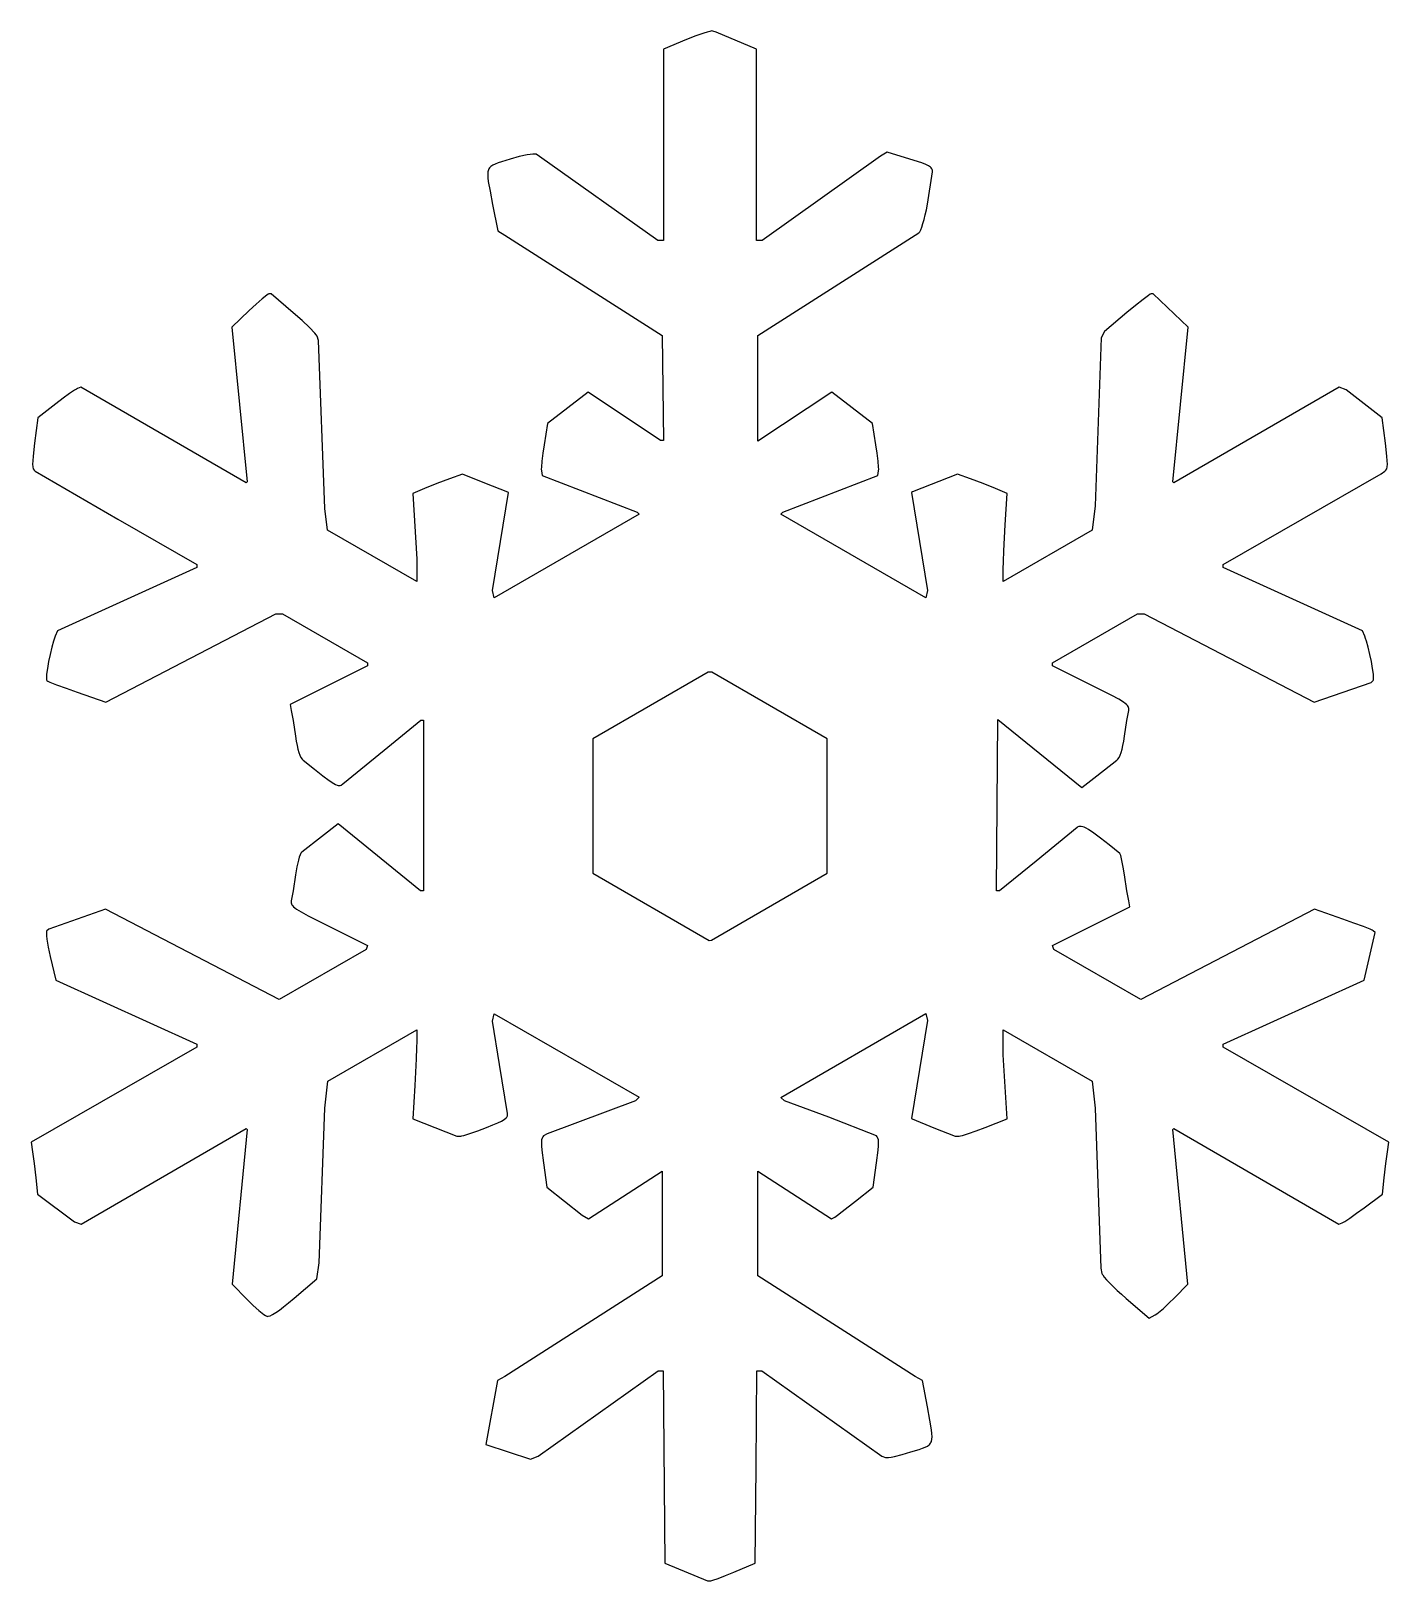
# Model space of a CAD drawing. Header units: millimetres. Extents: x -41.4 to 41.4, y -47.3 to 47.3.
import ezdxf

# ---------------------------------------------------------------- set-up
doc = ezdxf.new("R2010")
doc.units = ezdxf.units.MM
doc.layers.add('LAYER_1', color=7, linetype='CONTINUOUS')

msp = doc.modelspace()

# ---------------------------------------------------------------- linework, layer by layer
at = {"layer": 'LAYER_1'}
for points in [[(2.809, -40.34), (2.852, -34.471), (3.157, -34.471), (10.494, -39.687), (10.709, -39.77), (10.78, -39.778), (10.898, -39.769), (11.057, -39.744), (11.252, -39.705), (11.721, -39.589), (12.255, -39.432), (12.759, -39.275), (12.959, -39.207), (13.127, -39.141), (13.264, -39.072), (13.373, -38.994), (13.417, -38.95), (13.454, -38.902), (13.486, -38.85), (13.511, -38.793), (13.544, -38.66), (13.555, -38.5), (13.547, -38.307), (13.52, -38.076), (13.42, -37.484), (13.27, -36.683), (12.969, -35.073), (12.527, -34.821), (2.929, -28.682), (2.929, -22.286), (7.418, -25.208), (7.614, -25.091), (7.774, -24.978), (8.067, -24.758), (8.883, -24.123), (9.956, -23.271), (10.161, -21.774), (10.254, -21.02), (10.277, -20.751), (10.285, -20.542), (10.276, -20.386), (10.252, -20.274), (10.211, -20.196), (10.155, -20.146), (7.25, -19.003), (4.556, -17.99), (4.32, -17.787), (13.178, -12.674), (13.273, -13.105), (12.302, -19.088), (12.333, -19.106), (13.666, -19.64), (14.968, -20.156), (15.207, -20.155), (15.283, -20.144), (15.406, -20.113), (15.771, -19.999), (16.249, -19.831), (16.79, -19.626), (18.133, -19.097), (17.898, -15.192), (17.896, -13.667), (23.331, -16.805), (23.502, -18.446), (23.856, -28.207), (23.922, -28.533), (23.937, -28.572), (23.964, -28.623), (24.059, -28.754), (24.2, -28.92), (24.381, -29.115), (24.597, -29.332), (24.842, -29.566), (25.108, -29.809), (25.391, -30.057), (26.794, -31.255), (27.168, -31.055), (27.26, -30.998), (27.377, -30.911), (27.67, -30.668), (28.008, -30.359), (28.352, -30.019), (29.162, -29.183), (28.25, -19.752), (28.313, -19.689), (38.375, -25.534), (38.581, -25.455), (38.749, -25.358), (39.057, -25.152), (39.46, -24.866), (39.914, -24.532), (41.042, -23.688), (41.151, -22.694), (41.253, -21.82), (41.348, -21.115), (41.438, -20.529), (31.318, -14.714), (31.318, -14.539), (39.923, -10.637), (40.598, -7.733), (40.473, -7.622), (40.412, -7.588), (40.288, -7.532), (39.877, -7.366), (39.302, -7.15), (38.623, -6.906), (36.899, -6.301), (26.288, -11.81), (20.987, -8.765), (20.904, -8.518), (25.63, -6.162), (25.551, -5.796), (25.444, -5.18), (25.297, -4.211), (25.219, -3.73), (25.138, -3.323), (25.064, -3.031), (25.032, -2.942), (25.006, -2.898), (24.357, -2.374), (23.832, -1.962), (23.416, -1.653), (23.091, -1.438), (22.959, -1.362), (22.844, -1.306), (22.744, -1.269), (22.657, -1.249), (22.582, -1.246), (22.516, -1.257), (22.457, -1.283), (22.404, -1.321), (19.899, -3.374), (17.672, -5.187), (17.485, -5.187), (17.571, 5.268), (22.699, 1.121), (23.606, 1.831), (24.819, 2.785), (24.895, 2.861), (24.966, 2.966), (25.031, 3.099), (25.092, 3.263), (25.149, 3.458), (25.202, 3.686), (25.252, 3.95), (25.298, 4.249), (25.445, 5.218), (25.551, 5.834), (25.56, 5.894), (25.56, 5.951), (25.549, 6.008), (25.523, 6.065), (25.48, 6.124), (25.419, 6.188), (25.337, 6.256), (25.232, 6.332), (24.942, 6.51), (24.53, 6.736), (23.268, 7.377), (20.906, 8.555), (20.906, 8.733), (26.093, 11.732), (26.489, 11.732), (36.88, 6.33), (40.347, 7.541), (40.473, 7.656), (40.491, 7.698), (40.498, 7.779), (40.483, 8.036), (40.435, 8.392), (40.362, 8.81), (40.271, 9.252), (40.168, 9.681), (40.061, 10.061), (40.008, 10.221), (39.956, 10.355), (39.816, 10.687), (31.318, 14.562), (31.322, 14.742), (40.955, 20.273), (41.185, 20.438), (41.25, 20.498), (41.297, 20.581), (41.326, 20.696), (41.339, 20.856), (41.334, 21.07), (41.314, 21.349), (41.223, 22.146), (41.03, 23.69), (38.817, 25.402), (38.395, 25.563), (28.315, 19.724), (28.25, 19.79), (29.177, 29.221), (27.051, 31.255), (26.924, 31.255), (26.871, 31.231), (26.768, 31.164), (26.436, 30.918), (25.977, 30.553), (25.44, 30.108), (24.082, 28.961), (23.882, 28.57), (23.498, 18.321), (23.322, 16.824), (17.896, 13.689), (17.897, 14.46), (17.907, 14.91), (17.934, 15.567), (18.02, 17.147), (18.142, 19.064), (17.421, 19.373), (16.677, 19.675), (15.901, 19.966), (15.102, 20.25), (12.365, 19.162), (12.302, 19.126), (13.273, 13.143), (13.178, 12.702), (4.315, 17.809), (4.436, 17.931), (10.25, 20.163), (10.291, 20.462), (10.295, 20.549), (10.29, 20.68), (10.26, 21.051), (10.204, 21.524), (10.128, 22.047), (9.924, 23.332), (7.443, 25.258), (2.929, 22.27), (2.929, 28.707), (12.527, 34.846), (12.748, 34.978), (12.773, 35), (12.799, 35.038), (12.858, 35.156), (12.923, 35.326), (12.993, 35.541), (13.064, 35.795), (13.135, 36.081), (13.205, 36.392), (13.27, 36.721), (13.578, 38.693), (13.569, 38.801), (13.556, 38.85), (13.534, 38.895), (13.503, 38.939), (13.461, 38.981), (13.342, 39.064), (13.166, 39.149), (12.924, 39.243), (12.202, 39.475), (10.82, 39.897), (10.412, 39.652), (3.188, 34.509), (2.847, 34.509), (2.847, 46.192), (0.383, 47.218), (0.181, 47.295), (0.112, 47.299), (-0.009, 47.278), (-0.174, 47.237), (-0.376, 47.176), (-0.869, 47.005), (-1.434, 46.781), (-2.847, 46.189), (-2.847, 34.509), (-3.184, 34.509), (-10.412, 39.648), (-10.615, 39.772), (-10.684, 39.789), (-10.803, 39.787), (-10.966, 39.77), (-11.165, 39.736), (-11.648, 39.629), (-12.201, 39.475), (-12.728, 39.316), (-12.937, 39.247), (-13.113, 39.18), (-13.256, 39.109), (-13.37, 39.03), (-13.416, 38.985), (-13.456, 38.937), (-13.489, 38.884), (-13.515, 38.826), (-13.55, 38.693), (-13.563, 38.532), (-13.555, 38.338), (-13.528, 38.108), (-13.425, 37.516), (-13.27, 36.718), (-12.957, 35.104), (-12.526, 34.842), (-2.928, 28.711), (-2.84, 22.307), (-3.018, 22.307), (-7.435, 25.263), (-9.923, 23.332), (-10.127, 22.047), (-10.203, 21.524), (-10.259, 21.051), (-10.29, 20.68), (-10.294, 20.549), (-10.29, 20.462), (-10.249, 20.163), (-4.435, 17.931), (-4.314, 17.809), (-13.177, 12.702), (-13.272, 13.143), (-12.301, 19.126), (-12.332, 19.144), (-13.732, 19.706), (-15.101, 20.25), (-15.9, 19.966), (-16.676, 19.675), (-17.418, 19.374), (-18.137, 19.066), (-17.899, 15.067), (-17.895, 13.689), (-23.334, 16.831), (-23.5, 18.158), (-23.882, 28.408), (-23.98, 28.669), (-24.027, 28.745), (-24.124, 28.862), (-24.446, 29.195), (-24.897, 29.621), (-25.43, 30.093), (-26.782, 31.255), (-26.916, 31.255), (-26.965, 31.234), (-27.052, 31.175), (-27.324, 30.956), (-27.692, 30.633), (-28.117, 30.238), (-29.185, 29.221), (-28.252, 19.787), (-28.316, 19.722), (-38.394, 25.557), (-38.605, 25.48), (-38.67, 25.447), (-38.774, 25.382), (-39.079, 25.173), (-39.477, 24.885), (-39.923, 24.546), (-41.029, 23.69), (-41.222, 22.146), (-41.312, 21.352), (-41.333, 21.073), (-41.337, 20.858), (-41.325, 20.698), (-41.296, 20.581), (-41.251, 20.498), (-41.187, 20.438), (-36.141, 17.508), (-31.322, 14.742), (-31.317, 14.562), (-39.815, 10.687), (-39.955, 10.355), (-40.06, 10.061), (-40.167, 9.681), (-40.27, 9.252), (-40.362, 8.81), (-40.435, 8.392), (-40.482, 8.036), (-40.494, 7.893), (-40.497, 7.779), (-40.49, 7.698), (-40.472, 7.656), (-40.411, 7.62), (-40.286, 7.563), (-39.874, 7.397), (-39.296, 7.179), (-38.613, 6.935), (-36.88, 6.33), (-26.488, 11.732), (-26.092, 11.732), (-20.905, 8.733), (-20.905, 8.555), (-25.629, 6.199), (-25.55, 5.834), (-25.444, 5.218), (-25.297, 4.249), (-25.251, 3.95), (-25.201, 3.686), (-25.148, 3.458), (-25.092, 3.263), (-25.031, 3.099), (-24.965, 2.966), (-24.894, 2.861), (-24.818, 2.785), (-24.14, 2.245), (-23.621, 1.838), (-23.235, 1.55), (-22.956, 1.364), (-22.849, 1.306), (-22.759, 1.267), (-22.683, 1.247), (-22.619, 1.243), (-22.562, 1.253), (-22.51, 1.276), (-22.406, 1.352), (-19.891, 3.408), (-17.656, 5.225), (-17.488, 5.225), (-17.488, -5.187), (-17.658, -5.187), (-22.693, -1.1), (-23.703, -1.883), (-24.919, -2.828), (-24.963, -2.886), (-25.012, -2.988), (-25.063, -3.128), (-25.115, -3.301), (-25.215, -3.724), (-25.298, -4.211), (-25.444, -5.18), (-25.55, -5.796), (-25.56, -5.856), (-25.559, -5.914), (-25.548, -5.97), (-25.522, -6.027), (-25.479, -6.087), (-25.418, -6.15), (-25.336, -6.219), (-25.231, -6.294), (-24.94, -6.473), (-24.529, -6.698), (-23.266, -7.34), (-20.903, -8.518), (-20.986, -8.765), (-26.291, -11.812), (-36.899, -6.301), (-40.346, -7.512), (-40.472, -7.622), (-40.483, -7.641), (-40.49, -7.674), (-40.494, -7.78), (-40.484, -7.933), (-40.461, -8.127), (-40.381, -8.612), (-40.26, -9.185), (-39.922, -10.637), (-31.317, -14.539), (-31.317, -14.714), (-41.437, -20.529), (-41.348, -21.115), (-41.253, -21.82), (-41.15, -22.694), (-41.041, -23.688), (-38.785, -25.376), (-38.38, -25.532), (-28.312, -19.689), (-28.249, -19.752), (-29.162, -29.183), (-28.251, -30.119), (-27.875, -30.49), (-27.524, -30.807), (-27.238, -31.037), (-27.131, -31.108), (-27.055, -31.146), (-27.015, -31.153), (-26.967, -31.15), (-26.846, -31.115), (-26.691, -31.04), (-26.503, -30.926), (-26.279, -30.769), (-26.019, -30.572), (-25.721, -30.331), (-25.384, -30.047), (-23.998, -28.858), (-23.848, -27.882), (-23.503, -18.446), (-23.33, -16.805), (-17.895, -13.667), (-17.897, -14.349), (-17.908, -14.773), (-17.934, -15.427), (-18.019, -17.063), (-18.139, -19.097), (-15.446, -20.154), (-15.211, -20.154), (-15.136, -20.144), (-15.014, -20.113), (-14.651, -19.999), (-14.175, -19.831), (-13.636, -19.626), (-13.253, -19.473), (-12.951, -19.343), (-12.72, -19.233), (-12.553, -19.135), (-12.443, -19.046), (-12.406, -19.003), (-12.38, -18.959), (-12.364, -18.915), (-12.357, -18.87), (-12.365, -18.772), (-12.855, -15.786), (-13.276, -13.127), (-13.177, -12.683), (-4.317, -17.785), (-4.555, -17.99), (-9.944, -20.016), (-10.154, -20.146), (-10.21, -20.196), (-10.251, -20.274), (-10.275, -20.386), (-10.284, -20.542), (-10.276, -20.751), (-10.253, -21.02), (-10.16, -21.774), (-9.955, -23.271), (-7.809, -24.974), (-7.423, -25.204), (-2.928, -22.283), (-2.928, -28.68), (-12.526, -34.819), (-12.966, -35.072), (-13.683, -38.98), (-10.96, -39.866), (-10.494, -39.687), (-3.156, -34.471), (-2.851, -34.471), (-2.765, -46.209), (-0.162, -47.307), (0, -47.307), (0.06, -47.296), (0.166, -47.264), (0.498, -47.146), (0.946, -46.971), (1.465, -46.758), (2.766, -46.209)], [(7.145, 0), (7.143, 4.104), (0.106, 8.161), (-0.104, 8.161), (-7.144, 4.104), (-7.145, -4.103), (-0.048, -8.205), (0.093, -8.192), (7.146, -4.105)]]:
    msp.add_lwpolyline(points, close=True, dxfattribs=at)

doc.saveas('drawing.dxf')
